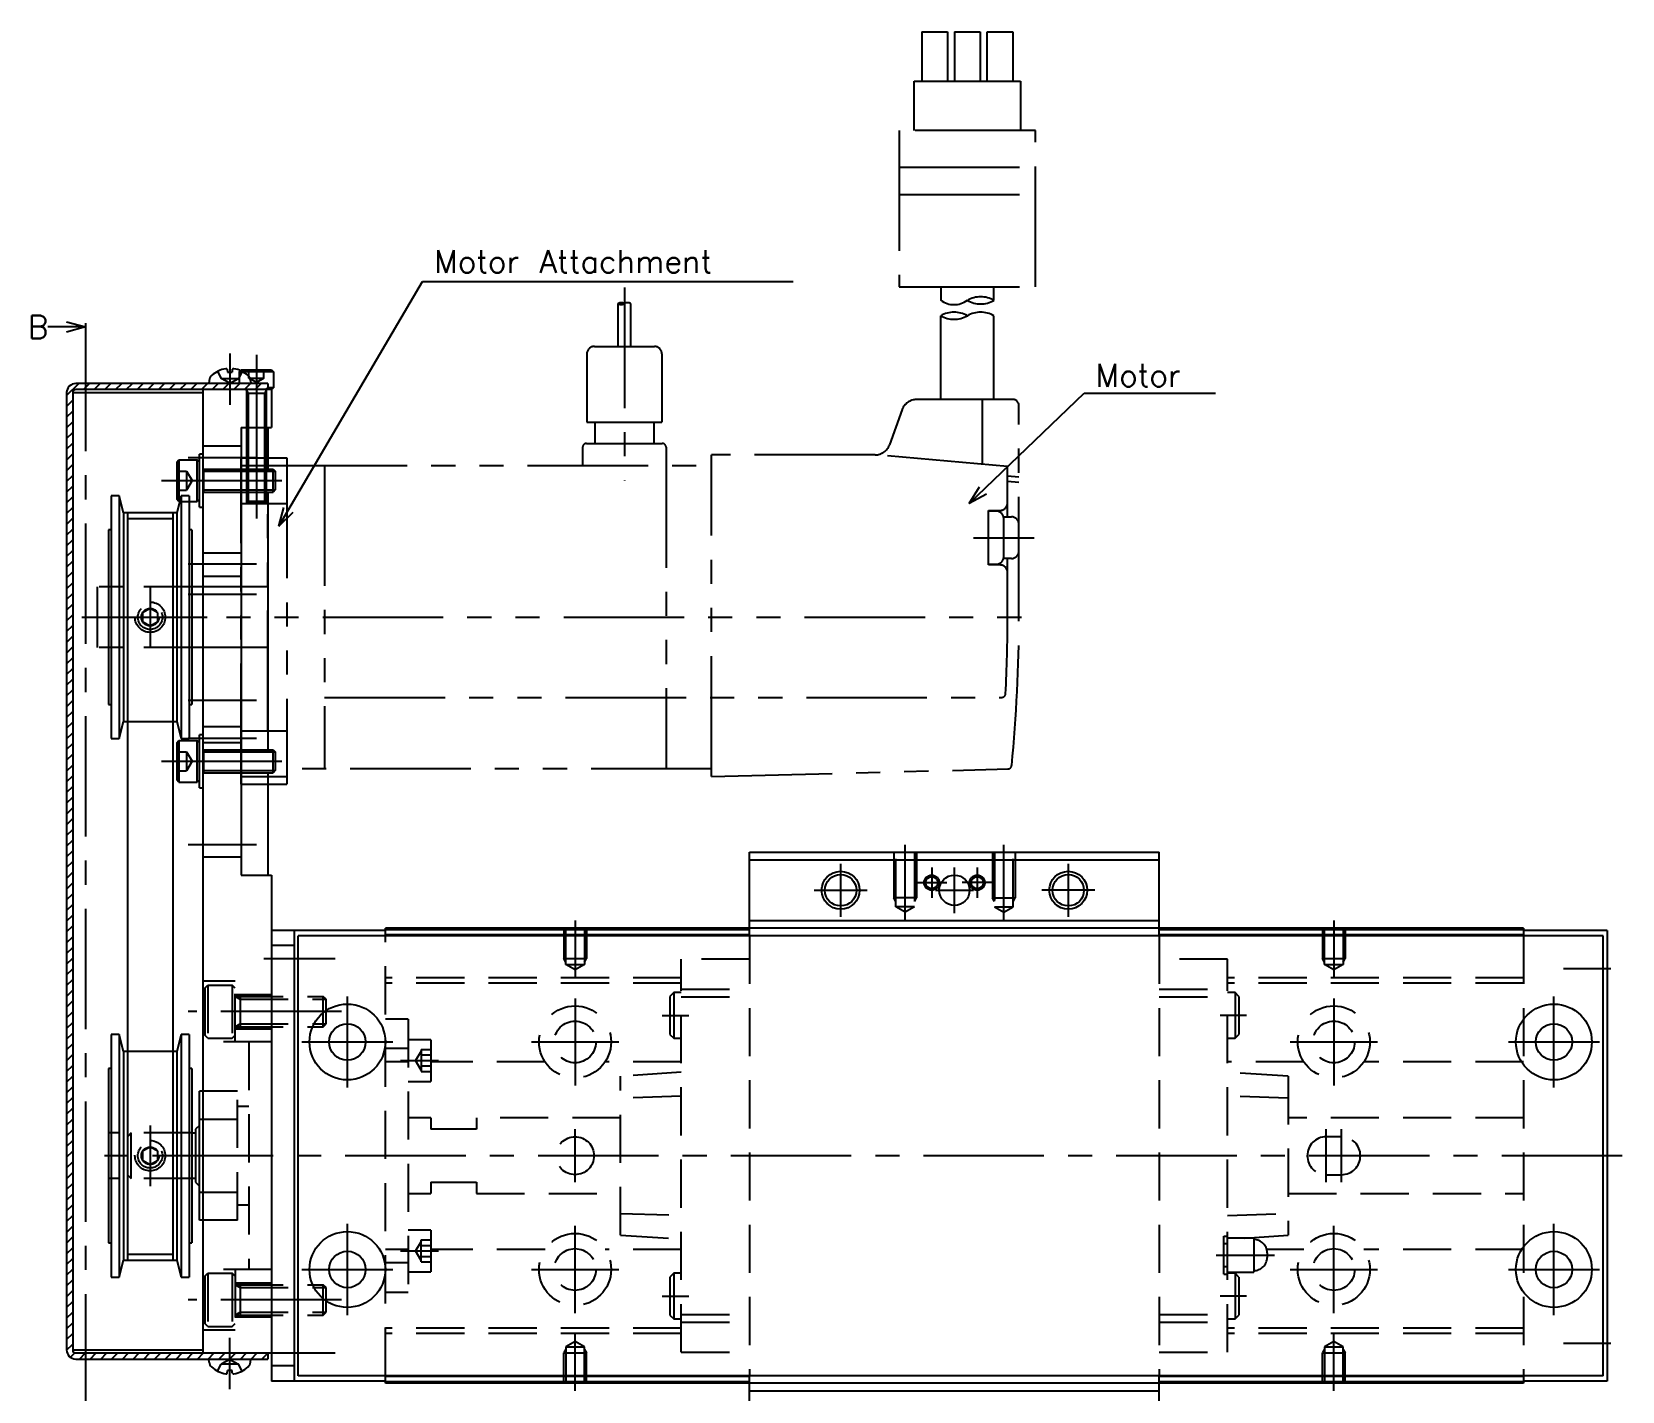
# Model space of a CAD drawing. Extents: x -2 to 470, y -8 to 279.
# Drawn here: x 248.2 to 457.8, y 100.3 to 279.5 of the extents above; entities that cross this region are included whole.
import ezdxf

# ---------------------------------------------------------------- set-up
doc = ezdxf.new("R2010")
doc.units = 0
doc.header["$LTSCALE"] = 0.5
for name, pattern in [('CENTER', [50.8, 31.75, -6.35, 6.35, -6.35]), ('DASHED', [19.05, 12.7, -6.35]), ('PHANTOM', [63.5, 31.75, -6.35, 6.35, -6.35, 6.35, -6.35])]:
    doc.linetypes.add(name, pattern=pattern)
for name, color, linetype in [('MSM_CENTER', 1, 'CENTER'), ('MSM_CONTINUOUS', 7, 'CONTINUOUS'), ('MSM_DASHED', 4, 'DASHED'), ('MSM_IMAGINARY', 6, 'PHANTOM'), ('MSM_NARROW', 5, 'CONTINUOUS'), ('MSM_PART_NUMBER', 7, 'CONTINUOUS')]:
    doc.layers.add(name, color=color, linetype=linetype)
doc.styles.get("Standard").update_dxf_attribs({"font": 'txt.shx', "height": 3, "bigfont": 'bigfont.shx'})

msp = doc.modelspace()

# ---------------------------------------------------------------- linework, layer by layer
at = {"layer": 'MSM_CENTER'}
for p, q in [((255.26, 240.06), (255.26, 96.3)), ((274.26, 237.06), (274.26, 230.3)), ((277.76, 236.9), (277.76, 215.3)), ((277.76, 223.3), (268.76, 223.3)), ((265.26, 220.3), (282.26, 220.3)), ((277.76, 209.3), (268.76, 209.3)), ((263.76, 206.3), (263.76, 198.3)), ((277.76, 205.3), (268.76, 205.3)), ((256.26, 202.3), (271.26, 202.3)), ((277.76, 191.3), (268.76, 191.3)), ((277.76, 186.3), (268.76, 186.3)), ((265.26, 183.3), (282.26, 183.3)), ((277.76, 172.3), (268.76, 172.3)), ((363.26, 162.39), (363.26, 172.3)), ((376.26, 162.39), (376.26, 172.3)), ((354.76, 169.8), (354.76, 162.8)), ((384.76, 169.8), (384.76, 162.8)), ((366.76, 169.3), (366.76, 165.3)), ((369.76, 163.3), (369.76, 169.3)), ((372.76, 169.3), (372.76, 165.3)), ((351.26, 166.3), (358.26, 166.3)), ((364.76, 167.3), (368.76, 167.3)), ((367.26, 166.3), (372.26, 166.3)), ((374.76, 167.3), (370.76, 167.3)), ((388.26, 166.3), (381.26, 166.3)), ((319.76, 162.3), (319.76, 154.79)), ((419.76, 162.3), (419.76, 154.79)), ((278.76, 157.3), (288.16, 157.3)), ((450.01, 156), (456.26, 156)), ((289.76, 140.3), (289.76, 152.3)), ((319.76, 152.05), (319.76, 140.55)), ((419.76, 152.05), (419.76, 140.55)), ((448.76, 140.3), (448.76, 152.3)), ((288.96, 150.3), (268.76, 150.3)), ((331.26, 149.8), (334.76, 149.8)), ((408.26, 149.8), (404.76, 149.8)), ((283.76, 146.3), (295.76, 146.3)), ((314.01, 146.3), (325.51, 146.3)), ((414.01, 146.3), (425.51, 146.3)), ((442.76, 146.3), (454.76, 146.3)), ((296.76, 143.85), (301.76, 143.85)), ((263.76, 135.3), (263.76, 127.3)), ((319.76, 127.8), (319.76, 134.8)), ((418.76, 127.8), (418.76, 134.8)), ((420.76, 127.8), (420.76, 134.8)), ((457.76, 131.3), (256.26, 131.3)), ((289.76, 110.3), (289.76, 122.3)), ((319.76, 110.55), (319.76, 122.05)), ((419.76, 110.55), (419.76, 122.05)), ((448.76, 110.3), (448.76, 122.3)), ((296.76, 118.74), (301.76, 118.74)), ((404.26, 118.2), (411.96, 118.2)), ((283.76, 116.3), (295.76, 116.3)), ((314.01, 116.3), (325.51, 116.3)), ((414.01, 116.3), (425.51, 116.3)), ((442.76, 116.3), (454.76, 116.3)), ((288.96, 112.3), (268.76, 112.3)), ((331.26, 112.8), (334.76, 112.8)), ((408.26, 112.8), (404.76, 112.8)), ((274.26, 100.54), (274.26, 107.3)), ((319.76, 100.3), (319.76, 107.81)), ((419.76, 100.3), (419.76, 107.81)), ((278.76, 105.3), (288.16, 105.3)), ((450.01, 106.6), (456.26, 106.6))]:
    msp.add_line(p, q, dxfattribs=at)
at = {"layer": 'MSM_CONTINUOUS'}
for p, q in [((252.76, 241.23), (255.26, 240.56)), ((255.26, 241.06), (255.26, 240.06)), ((255.26, 240.56), (250.26, 240.56)), ((255.26, 240.56), (252.76, 239.89)), ((273.93, 234.98), (273.95, 234.6)), ((274.59, 234.98), (274.58, 234.6)), ((275.67, 234.81), (275.76, 234.9)), ((275.76, 234.9), (279.76, 234.9)), ((279.76, 234.9), (280.01, 234.65)), ((279.26, 233.1), (253.96, 233.1)), ((271.55, 233.5), (271.51, 233.1)), ((273.95, 234.6), (274.58, 234.6)), ((280.01, 234.65), (275.98, 234.65)), ((276.98, 233.5), (277.01, 233.1)), ((279.26, 233.1), (279.26, 232.3)), ((280.01, 234.65), (280.01, 232.55)), ((252.76, 231.9), (252.76, 105.7)), ((253.56, 231.9), (253.56, 105.7)), ((253.56, 231.9), (270.76, 231.9)), ((279.76, 232.3), (253.96, 232.3)), ((270.76, 105.3), (270.76, 232.3)), ((280.01, 232.55), (279.26, 232.55)), ((279.76, 232.3), (280.01, 232.55)), ((279.76, 232.3), (279.76, 227.3)), ((275.76, 227.3), (279.76, 227.3)), ((275.76, 227.3), (275.76, 168.3)), ((276.46, 227.3), (276.46, 221.8)), ((279.06, 227.3), (279.06, 221.8)), ((279.26, 227.3), (279.26, 221.8)), ((267.26, 222.75), (267.56, 223.05)), ((267.26, 222.75), (267.26, 217.85)), ((267.56, 223.05), (269.96, 223.05)), ((267.56, 223.05), (267.56, 217.55)), ((269.96, 217.55), (269.96, 223.05)), ((270.26, 222.75), (269.96, 223.05)), ((270.76, 223.8), (270.26, 223.8)), ((270.26, 216.8), (270.26, 223.8)), ((275.76, 221.8), (279.99, 221.8)), ((279.99, 218.8), (279.99, 221.8)), ((279.99, 221.8), (280.26, 221.53)), ((280.26, 221.53), (280.26, 219.07)), ((258.62, 218.3), (258.62, 186.3)), ((259.66, 218.3), (258.62, 218.3)), ((259.66, 218.3), (259.66, 186.3)), ((260.26, 216.05), (259.66, 218.3)), ((267.86, 218.3), (267.26, 216.05)), ((267.86, 218.3), (267.86, 186.3)), ((268.9, 218.3), (267.86, 218.3)), ((268.9, 218.3), (268.9, 186.3)), ((275.76, 218.8), (279.99, 218.8)), ((276.46, 218.8), (276.46, 217.54)), ((279.06, 218.8), (279.06, 217.54)), ((279.26, 218.8), (279.26, 184.8)), ((280.26, 219.07), (279.99, 218.8)), ((267.26, 216.05), (260.26, 216.05)), ((260.26, 216.05), (260.26, 188.55)), ((260.76, 216.05), (260.76, 117.55)), ((266.76, 216.05), (266.76, 117.55)), ((267.56, 217.55), (267.26, 217.85)), ((267.26, 216.05), (267.26, 188.55)), ((267.56, 217.55), (267.66, 217.55)), ((268.9, 217.55), (269.96, 217.55)), ((270.26, 217.85), (269.96, 217.55)), ((270.26, 216.8), (270.76, 216.8)), ((279.06, 217.54), (276.46, 217.54)), ((276.7, 217.3), (276.46, 217.54)), ((278.82, 217.3), (276.7, 217.3)), ((278.82, 217.3), (279.06, 217.54)), ((258.26, 213.8), (258.26, 190.8)), ((258.62, 213.8), (258.26, 213.8)), ((269.26, 213.8), (268.9, 213.8)), ((269.26, 213.8), (269.26, 190.8)), ((258.26, 190.8), (258.62, 190.8)), ((268.9, 190.8), (269.26, 190.8)), ((259.66, 186.3), (260.26, 188.55)), ((260.26, 188.55), (260.76, 188.55)), ((266.76, 188.55), (267.26, 188.55)), ((267.26, 188.55), (267.86, 186.3)), ((270.76, 186.8), (270.26, 186.8)), ((270.26, 179.8), (270.26, 186.8)), ((258.62, 186.3), (259.66, 186.3)), ((267.26, 185.75), (267.56, 186.05)), ((267.26, 185.75), (267.26, 180.85)), ((267.56, 186.05), (269.96, 186.05)), ((267.56, 186.05), (267.56, 180.55)), ((267.86, 186.3), (268.9, 186.3)), ((269.96, 180.55), (269.96, 186.05)), ((270.26, 185.75), (269.96, 186.05)), ((275.76, 184.8), (279.99, 184.8)), ((279.99, 181.8), (279.99, 184.8)), ((279.99, 184.8), (280.26, 184.53)), ((280.26, 184.53), (280.26, 182.07)), ((267.56, 180.55), (267.26, 180.85)), ((267.56, 180.55), (269.96, 180.55)), ((270.26, 180.85), (269.96, 180.55)), ((275.76, 181.8), (279.99, 181.8)), ((279.26, 181.8), (279.26, 168.3)), ((280.26, 182.07), (279.99, 181.8)), ((270.26, 179.8), (270.76, 179.8)), ((342.76, 171.3), (396.76, 171.3)), ((342.76, 160.3), (342.76, 171.3)), ((342.76, 170.3), (396.76, 170.3)), ((396.76, 160.3), (396.76, 171.3)), ((275.76, 168.3), (279.76, 168.3)), ((279.76, 168.3), (279.76, 101.6)), ((342.76, 162.3), (396.76, 162.3)), ((294.76, 161), (279.76, 161)), ((282.76, 161), (282.76, 101.6)), ((283.26, 102.3), (283.26, 160.3)), ((455.26, 160.3), (283.26, 160.3)), ((444.76, 161.3), (294.76, 161.3)), ((294.76, 160.3), (294.76, 161.3)), ((342.76, 161.1), (294.76, 161.1)), ((342.76, 160.4), (294.76, 160.4)), ((444.76, 161.1), (396.76, 161.1)), ((444.76, 160.4), (396.76, 160.4)), ((444.76, 161.3), (444.76, 160.3)), ((455.76, 161), (444.76, 161)), ((455.26, 102.3), (455.26, 160.3)), ((455.76, 161), (455.76, 101.6)), ((282.76, 159), (279.76, 159)), ((258.62, 147.3), (258.62, 115.3)), ((259.66, 147.3), (258.62, 147.3)), ((259.66, 147.3), (259.66, 115.3)), ((260.26, 145.05), (259.66, 147.3)), ((267.86, 147.3), (267.26, 145.05)), ((267.86, 147.3), (267.86, 115.3)), ((268.9, 147.3), (267.86, 147.3)), ((268.9, 147.3), (268.9, 115.3)), ((260.26, 145.05), (260.26, 117.55)), ((260.76, 145.05), (260.26, 145.05)), ((267.26, 145.05), (266.76, 145.05)), ((267.26, 145.05), (267.26, 117.55)), ((258.26, 142.8), (258.26, 119.8)), ((258.62, 142.8), (258.26, 142.8)), ((269.26, 142.8), (268.9, 142.8)), ((269.26, 142.8), (269.26, 119.8)), ((270.76, 139.8), (270.26, 139.8)), ((270.26, 122.8), (270.26, 139.8)), ((269.26, 134.3), (269.76, 134.3)), ((270.26, 135.3), (269.76, 134.8)), ((269.76, 134.8), (269.76, 127.8)), ((270.26, 136.12), (270.76, 136.12)), ((269.76, 128.3), (269.26, 128.3)), ((269.76, 127.8), (270.26, 127.3)), ((270.26, 126.48), (270.76, 126.48)), ((270.76, 122.8), (270.26, 122.8)), ((258.26, 119.8), (258.62, 119.8)), ((268.9, 119.8), (269.26, 119.8)), ((259.66, 115.3), (260.26, 117.55)), ((260.26, 117.55), (267.26, 117.55)), ((267.26, 117.55), (267.86, 115.3)), ((258.62, 115.3), (259.66, 115.3)), ((267.86, 115.3), (268.9, 115.3)), ((253.56, 105.7), (270.76, 105.7)), ((253.96, 105.3), (279.76, 105.3)), ((279.26, 105.3), (279.26, 104.5)), ((253.96, 104.5), (279.26, 104.5)), ((271.55, 104.1), (271.51, 104.5)), ((273.93, 102.62), (273.95, 103)), ((274.58, 103), (273.95, 103)), ((274.59, 102.62), (274.58, 103)), ((276.98, 104.1), (277.01, 104.5)), ((282.76, 103.6), (279.76, 103.6)), ((294.76, 101.6), (279.76, 101.6)), ((455.26, 102.3), (283.26, 102.3)), ((294.76, 101.3), (294.76, 102.3)), ((342.76, 102.2), (294.76, 102.2)), ((342.76, 101.5), (294.76, 101.5)), ((444.76, 101.3), (294.76, 101.3)), ((342.76, 91.3), (342.76, 102.3)), ((396.76, 91.3), (396.76, 102.3)), ((444.76, 102.2), (396.76, 102.2)), ((444.76, 101.5), (396.76, 101.5)), ((444.76, 102.3), (444.76, 101.3)), ((455.76, 101.6), (444.76, 101.6)), ((342.76, 100.3), (396.76, 100.3))]:
    msp.add_line(p, q, dxfattribs=at)
for centre, radius in [((354.76, 166.3), 2.07), ((369.76, 166.3), 2), ((384.76, 166.3), 2.07), ((289.76, 146.3), 5), ((448.76, 146.3), 5), ((289.76, 146.3), 2.4), ((448.76, 146.3), 2.4), ((289.76, 116.3), 5), ((448.76, 116.3), 5), ((289.76, 116.3), 2.4), ((448.76, 116.3), 2.4)]:
    msp.add_circle(centre, radius, dxfattribs=at)
for centre, radius, start, end in [((274.26, 231.6), 3.5, 98.5396, 133.4267), ((273.73, 234.78), 0.284, 44.1872, 87.0617), ((274.8, 234.78), 0.284, 92.9383, 135.8128), ((274.26, 231.6), 3.5, 46.5733, 81.4604), ((253.96, 231.9), 1.2, 90, 180), ((272.54, 233.42), 1, 133.4267, 175), ((275.98, 233.42), 1, 5, 46.5733), ((253.96, 231.9), 0.4, 90, 180), ((253.96, 105.7), 1.2, 180, 270), ((253.96, 105.7), 0.4, 180, 270), ((272.54, 104.18), 1, 185, 226.5733), ((274.26, 106), 3.5, 226.5733, 261.4604), ((274.26, 106), 3.5, 278.5396, 313.4267), ((275.98, 104.18), 1, 313.4267, 355), ((273.73, 102.82), 0.284, 272.9383, 315.8128), ((274.8, 102.82), 0.284, 224.1872, 267.0617)]:
    msp.add_arc(centre, radius, start, end, dxfattribs=at)
at = {"layer": 'MSM_DASHED'}
for p, q in [((275.51, 234.65), (275.67, 234.81)), ((276.76, 233.8), (276.76, 234.9)), ((277.76, 234.9), (277.76, 233.8)), ((278.76, 233.8), (278.76, 234.9)), ((272.65, 234.71), (273.12, 233.77)), ((274.26, 233.17), (273.12, 233.77)), ((273.12, 233.77), (275.41, 233.77)), ((274.26, 233.17), (275.41, 233.77)), ((275.87, 234.71), (275.41, 233.77)), ((275.51, 234.65), (275.51, 233.1)), ((275.98, 234.65), (275.51, 234.65)), ((276.76, 233.8), (278.76, 233.8)), ((277.76, 233.22), (276.76, 233.8)), ((278.76, 233.8), (277.76, 233.22)), ((276.46, 232.2), (276.46, 227.3)), ((279.06, 231.81), (276.46, 231.81)), ((276.7, 231.81), (276.7, 227.3)), ((278.82, 231.81), (278.82, 227.3)), ((279.06, 232.2), (279.06, 227.3)), ((270.76, 224.9), (275.76, 224.9)), ((267.26, 221.55), (268.56, 221.55)), ((267.26, 220.3), (268.56, 220.3)), ((268.56, 221.55), (268.56, 219.05)), ((268.56, 221.55), (269.28, 220.3)), ((269.28, 220.3), (268.56, 219.05)), ((270.76, 221.8), (275.76, 221.8)), ((270.76, 221.55), (270.8, 221.53)), ((270.8, 221.8), (270.8, 218.8)), ((270.8, 221.53), (275.76, 221.53)), ((267.26, 219.05), (268.56, 219.05)), ((270.76, 219.05), (270.8, 219.07)), ((270.76, 218.8), (275.76, 218.8)), ((270.8, 219.07), (275.76, 219.07)), ((267.66, 217.55), (268.9, 217.55)), ((260.76, 215.29), (266.76, 215.29)), ((270.76, 210.8), (275.76, 210.8)), ((270.76, 207.7), (275.76, 207.7)), ((269.26, 206.3), (258.26, 206.3)), ((263.76, 203.45), (262.76, 202.88)), ((264.76, 202.88), (263.76, 203.45)), ((262.76, 202.88), (262.76, 201.72)), ((262.76, 201.72), (263.76, 201.15)), ((263.76, 201.15), (264.76, 201.72)), ((264.76, 201.72), (264.76, 202.88)), ((269.26, 198.3), (258.26, 198.3)), ((260.76, 188.55), (266.76, 188.55)), ((270.76, 187.9), (275.76, 187.9)), ((267.26, 184.55), (268.56, 184.55)), ((268.56, 184.55), (268.56, 182.05)), ((268.56, 184.55), (269.28, 183.3)), ((270.76, 185.8), (275.76, 185.8)), ((270.76, 184.8), (275.76, 184.8)), ((270.76, 184.55), (270.8, 184.53)), ((270.8, 184.8), (270.8, 181.8)), ((270.8, 184.53), (275.76, 184.53)), ((267.26, 183.3), (268.56, 183.3)), ((269.28, 183.3), (268.56, 182.05)), ((267.26, 182.05), (268.56, 182.05)), ((270.76, 182.05), (270.8, 182.07)), ((270.76, 181.8), (275.76, 181.8)), ((270.8, 182.07), (275.76, 182.07)), ((270.76, 170.7), (275.76, 170.7)), ((361.76, 171.3), (361.76, 165.3)), ((362.03, 164.1), (362.03, 171.3)), ((364.49, 171.3), (364.49, 164.1)), ((364.76, 171.3), (364.76, 165.3)), ((374.76, 171.3), (374.76, 165.3)), ((375.03, 171.3), (375.03, 164.1)), ((377.49, 164.1), (377.49, 171.3)), ((377.76, 171.3), (377.76, 165.3)), ((364.76, 165.3), (361.76, 165.3)), ((362.03, 164.83), (361.76, 165.3)), ((364.49, 164.1), (362.03, 164.1)), ((363.26, 163.39), (362.03, 164.1)), ((364.49, 164.1), (363.26, 163.39)), ((364.49, 164.83), (364.76, 165.3)), ((374.76, 165.3), (377.76, 165.3)), ((375.03, 164.83), (374.76, 165.3)), ((375.03, 164.1), (377.49, 164.1)), ((375.03, 164.1), (376.26, 163.39)), ((376.26, 163.39), (377.49, 164.1)), ((377.49, 164.83), (377.76, 165.3)), ((294.76, 102.3), (294.76, 160.3)), ((318.26, 161.3), (318.26, 157.3)), ((318.53, 156.5), (318.53, 161.3)), ((320.99, 161.3), (320.99, 156.5)), ((321.26, 161.3), (321.26, 157.3)), ((342.76, 160.3), (342.76, 102.3)), ((396.76, 160.3), (396.76, 102.3)), ((418.26, 161.3), (418.26, 157.3)), ((418.53, 156.5), (418.53, 161.3)), ((420.99, 161.3), (420.99, 156.5)), ((421.26, 161.3), (421.26, 157.3)), ((444.76, 160.3), (444.76, 102.3)), ((318.53, 156.83), (318.26, 157.3)), ((318.26, 157.3), (321.26, 157.3)), ((320.99, 156.83), (321.26, 157.3)), ((342.76, 157.2), (333.76, 157.2)), ((333.76, 105.4), (333.76, 157.2)), ((405.76, 157.2), (396.76, 157.2)), ((405.76, 105.4), (405.76, 157.2)), ((418.53, 156.83), (418.26, 157.3)), ((418.26, 157.3), (421.26, 157.3)), ((420.99, 156.83), (421.26, 157.3)), ((318.53, 156.5), (320.99, 156.5)), ((319.76, 155.79), (318.53, 156.5)), ((320.99, 156.5), (319.76, 155.79)), ((418.53, 156.5), (420.99, 156.5)), ((419.76, 155.79), (418.53, 156.5)), ((420.99, 156.5), (419.76, 155.79)), ((274.96, 154.3), (270.76, 154.3)), ((270.96, 153.4), (271.36, 153.8)), ((270.96, 153.4), (270.96, 147.2)), ((271.36, 153.8), (274.56, 153.8)), ((271.36, 153.8), (271.36, 146.8)), ((274.56, 153.8), (274.56, 146.8)), ((274.96, 153.4), (274.56, 153.8)), ((274.96, 146.3), (274.96, 154.3)), ((333.76, 154.75), (294.76, 154.75)), ((333.76, 154.05), (294.76, 154.05)), ((333.76, 153.25), (342.76, 153.25)), ((396.76, 153.25), (405.76, 153.25)), ((444.76, 154.75), (405.76, 154.75)), ((444.76, 154.05), (405.76, 154.05)), ((274.96, 152.55), (279.76, 152.55)), ((274.96, 152.3), (286.58, 152.3)), ((274.96, 152.3), (275.62, 151.92)), ((275.62, 152.3), (275.62, 148.3)), ((275.62, 151.92), (286.96, 151.92)), ((286.58, 148.3), (286.58, 152.3)), ((286.96, 151.92), (286.58, 152.3)), ((286.96, 148.68), (286.96, 151.92)), ((332.76, 152.8), (332.26, 152.3)), ((332.26, 152.3), (332.26, 147.3)), ((332.76, 152.8), (332.76, 146.8)), ((333.76, 152.8), (332.76, 152.8)), ((333.76, 152.25), (342.76, 152.25)), ((396.76, 152.25), (405.76, 152.25)), ((406.76, 152.8), (405.76, 152.8)), ((406.76, 152.8), (406.76, 146.8)), ((407.26, 152.3), (406.76, 152.8)), ((407.26, 152.3), (407.26, 147.3)), ((297.76, 149.3), (294.76, 149.3)), ((297.76, 149.3), (297.76, 113.3)), ((271.36, 146.8), (270.96, 147.2)), ((271.36, 146.8), (274.56, 146.8)), ((274.56, 146.8), (274.96, 147.2)), ((274.96, 148.3), (275.62, 148.68)), ((274.96, 148.3), (286.58, 148.3)), ((274.96, 148.05), (279.76, 148.05)), ((275.62, 148.68), (286.96, 148.68)), ((286.58, 148.3), (286.96, 148.68)), ((332.26, 147.3), (332.76, 146.8)), ((332.76, 146.8), (333.76, 146.8)), ((405.76, 146.8), (406.76, 146.8)), ((406.76, 146.8), (407.26, 147.3)), ((266.76, 145.05), (260.76, 145.05)), ((279.76, 146.3), (270.76, 146.3)), ((276.76, 146.3), (276.76, 116.3)), ((297.76, 145.43), (294.76, 145.43)), ((300.76, 146.6), (297.76, 146.6)), ((299.46, 145.1), (298.74, 143.85)), ((299.46, 145.3), (300.76, 145.3)), ((299.46, 145.3), (299.46, 142.41)), ((300.76, 146.6), (300.76, 141.1)), ((297.76, 143.68), (294.76, 143.68)), ((299.46, 142.6), (298.74, 143.85)), ((299.46, 144.58), (300.76, 144.58)), ((299.46, 143.13), (300.76, 143.13)), ((315.81, 143.66), (300.76, 143.66)), ((333.76, 143.66), (323.71, 143.66)), ((415.81, 143.66), (405.76, 143.66)), ((444.76, 143.66), (423.71, 143.66)), ((297.76, 141.1), (300.76, 141.1)), ((299.46, 142.41), (300.76, 142.41)), ((333.76, 142.3), (325.76, 141.77)), ((325.76, 120.83), (325.76, 141.77)), ((413.76, 141.77), (405.76, 142.3)), ((413.76, 141.77), (413.76, 120.83)), ((275.26, 139.8), (270.76, 139.8)), ((275.26, 122.8), (275.26, 139.8)), ((333.76, 139.16), (325.76, 138.9)), ((413.76, 138.9), (405.76, 139.16)), ((276.76, 137.8), (275.26, 137.8)), ((300.76, 136.3), (297.76, 136.3)), ((300.76, 136.3), (300.76, 134.8)), ((306.76, 136.3), (306.76, 134.8)), ((325.76, 136.3), (306.76, 136.3)), ((444.76, 136.3), (413.76, 136.3)), ((269.26, 134.3), (258.26, 134.3)), ((261.26, 134.3), (260.76, 133.8)), ((261.26, 128.3), (261.26, 134.3)), ((270.76, 136.12), (275.26, 136.12)), ((306.76, 134.8), (300.76, 134.8)), ((263.76, 132.45), (262.76, 131.88)), ((264.76, 131.88), (263.76, 132.45)), ((420.76, 133.8), (418.76, 133.8)), ((262.76, 131.88), (262.76, 130.72)), ((262.76, 130.72), (263.76, 130.15)), ((263.76, 130.15), (264.76, 130.72)), ((264.76, 130.72), (264.76, 131.88)), ((269.26, 128.3), (258.26, 128.3)), ((260.76, 128.8), (261.26, 128.3)), ((418.76, 128.8), (420.76, 128.8)), ((270.76, 126.48), (275.26, 126.48)), ((297.76, 126.3), (300.76, 126.3)), ((300.76, 127.8), (306.76, 127.8)), ((300.76, 127.8), (300.76, 126.3)), ((306.76, 127.8), (306.76, 126.3)), ((306.76, 126.3), (325.76, 126.3)), ((413.76, 126.3), (444.76, 126.3)), ((276.76, 124.8), (275.26, 124.8)), ((325.76, 123.7), (333.76, 123.44)), ((405.76, 123.44), (413.76, 123.7)), ((275.26, 122.8), (270.76, 122.8)), ((300.76, 121.49), (297.76, 121.49)), ((299.46, 119.99), (298.74, 118.74)), ((299.46, 120.19), (300.76, 120.19)), ((299.46, 117.3), (299.46, 120.19)), ((300.76, 121.49), (300.76, 115.99)), ((325.76, 120.83), (333.76, 120.3)), ((405.26, 120.7), (405.76, 120.7)), ((405.26, 115.7), (405.26, 120.7)), ((405.76, 119.7), (405.26, 119.7)), ((409.21, 120.45), (405.76, 120.45)), ((408.02, 120.45), (413.76, 120.83)), ((409.21, 120.45), (409.21, 115.95)), ((260.76, 118.31), (266.76, 118.31)), ((297.76, 118.92), (294.76, 118.92)), ((299.46, 117.49), (298.74, 118.74)), ((299.46, 119.47), (300.76, 119.47)), ((299.46, 118.02), (300.76, 118.02)), ((315.81, 118.94), (300.76, 118.94)), ((333.76, 118.94), (323.71, 118.94)), ((415.81, 118.94), (410.9, 118.94)), ((410.96, 118.5), (410.96, 117.9)), ((444.76, 118.94), (423.71, 118.94)), ((279.76, 116.3), (270.76, 116.3)), ((270.96, 115.4), (271.36, 115.8)), ((270.96, 115.4), (270.96, 109.2)), ((271.36, 115.8), (274.56, 115.8)), ((271.36, 115.8), (271.36, 108.8)), ((274.56, 115.8), (274.56, 108.8)), ((274.96, 115.4), (274.56, 115.8)), ((274.96, 116.3), (274.96, 108.3)), ((297.76, 117.17), (294.76, 117.17)), ((297.76, 115.99), (300.76, 115.99)), ((299.46, 117.3), (300.76, 117.3)), ((332.76, 115.8), (332.26, 115.3)), ((332.26, 115.3), (332.26, 110.3)), ((333.76, 115.8), (332.76, 115.8)), ((332.76, 115.8), (332.76, 109.8)), ((405.26, 116.7), (405.76, 116.7)), ((405.26, 115.7), (405.76, 115.7)), ((405.76, 115.95), (409.21, 115.95)), ((406.76, 115.8), (405.76, 115.8)), ((407.26, 115.3), (406.76, 115.8)), ((406.76, 115.8), (406.76, 109.8)), ((407.26, 115.3), (407.26, 110.3)), ((274.96, 114.55), (279.76, 114.55)), ((274.96, 114.3), (286.58, 114.3)), ((274.96, 114.3), (275.62, 113.92)), ((275.62, 114.3), (275.62, 110.3)), ((275.62, 113.92), (286.96, 113.92)), ((286.58, 110.3), (286.58, 114.3)), ((286.96, 113.92), (286.58, 114.3)), ((286.96, 110.68), (286.96, 113.92)), ((294.76, 113.3), (297.76, 113.3)), ((271.36, 108.8), (270.96, 109.2)), ((274.56, 108.8), (274.96, 109.2)), ((274.96, 110.3), (275.62, 110.68)), ((274.96, 110.3), (286.58, 110.3)), ((274.96, 110.05), (279.76, 110.05)), ((275.62, 110.68), (286.96, 110.68)), ((286.58, 110.3), (286.96, 110.68)), ((332.26, 110.3), (332.76, 109.8)), ((332.76, 109.8), (333.76, 109.8)), ((333.76, 110.35), (342.76, 110.35)), ((333.76, 109.35), (342.76, 109.35)), ((396.76, 110.35), (405.76, 110.35)), ((396.76, 109.35), (405.76, 109.35)), ((405.76, 109.8), (406.76, 109.8)), ((406.76, 109.8), (407.26, 110.3)), ((274.96, 108.3), (270.76, 108.3)), ((271.36, 108.8), (274.56, 108.8)), ((333.76, 108.55), (294.76, 108.55)), ((333.76, 107.85), (294.76, 107.85)), ((444.76, 108.55), (405.76, 108.55)), ((444.76, 107.85), (405.76, 107.85)), ((318.53, 105.77), (318.26, 105.3)), ((318.26, 101.3), (318.26, 105.3)), ((318.26, 105.3), (321.26, 105.3)), ((319.76, 106.81), (318.53, 106.1)), ((318.53, 106.1), (318.53, 101.3)), ((318.53, 106.1), (320.99, 106.1)), ((320.99, 106.1), (319.76, 106.81)), ((320.99, 101.3), (320.99, 106.1)), ((320.99, 105.77), (321.26, 105.3)), ((321.26, 101.3), (321.26, 105.3)), ((333.76, 105.4), (342.76, 105.4)), ((396.76, 105.4), (405.76, 105.4)), ((418.53, 105.77), (418.26, 105.3)), ((418.26, 101.3), (418.26, 105.3)), ((418.26, 105.3), (421.26, 105.3)), ((419.76, 106.81), (418.53, 106.1)), ((418.53, 106.1), (418.53, 101.3)), ((418.53, 106.1), (420.99, 106.1)), ((420.99, 106.1), (419.76, 106.81)), ((420.99, 101.3), (420.99, 106.1)), ((420.99, 105.77), (421.26, 105.3)), ((421.26, 101.3), (421.26, 105.3)), ((272.65, 102.89), (273.12, 103.83)), ((274.26, 104.43), (273.12, 103.83)), ((275.41, 103.83), (273.12, 103.83)), ((274.26, 104.43), (275.41, 103.83)), ((275.87, 102.89), (275.41, 103.83))]:
    msp.add_line(p, q, dxfattribs=at)
for centre, radius in [((263.76, 202.3), 2), ((263.76, 202.3), 1.62), ((263.76, 202.3), 1.15), ((366.76, 167.3), 1), ((366.76, 167.3), 0.784), ((372.76, 167.3), 1), ((372.76, 167.3), 0.784), ((319.76, 146.3), 4.75), ((419.76, 146.3), 4.75), ((319.76, 146.3), 2.75), ((419.76, 146.3), 2.75), ((263.76, 131.3), 2), ((263.76, 131.3), 1.62), ((263.76, 131.3), 1.15), ((319.76, 131.3), 2.5), ((319.76, 116.3), 4.75), ((419.76, 116.3), 4.75), ((319.76, 116.3), 2.75), ((419.76, 116.3), 2.75)]:
    msp.add_circle(centre, radius, dxfattribs=at)
for centre, radius, start, end in [((276.36, 232.2), 0.1, 0, 90), ((279.16, 232.2), 0.1, 90, 180), ((418.76, 131.3), 2.5, 90, 270), ((420.76, 131.3), 2.5, 270, 90), ((409.21, 118.5), 1.75, 0, 90), ((409.21, 117.9), 1.75, 270, 0)]:
    msp.add_arc(centre, radius, start, end, dxfattribs=at)
at = {"layer": 'MSM_IMAGINARY'}
for p, q in [((365.46, 279.48), (368.86, 279.48)), ((365.46, 279.48), (365.46, 272.98)), ((368.86, 279.48), (368.86, 272.98)), ((369.76, 279.48), (373.16, 279.48)), ((369.76, 279.48), (369.76, 272.98)), ((373.16, 279.48), (373.16, 272.98)), ((374.06, 279.48), (377.46, 279.48)), ((374.06, 272.98), (374.06, 279.48)), ((377.46, 279.48), (377.46, 272.98)), ((364.46, 272.98), (378.46, 272.98)), ((364.46, 266.48), (364.46, 272.98)), ((378.46, 272.98), (378.46, 266.48)), ((362.46, 266.48), (362.46, 245.86)), ((380.46, 266.48), (362.46, 266.48)), ((380.46, 245.86), (380.46, 266.48)), ((362.46, 261.63), (380.46, 261.63)), ((362.46, 258.03), (380.46, 258.03)), ((326.26, 245.75), (326.26, 220.3)), ((362.46, 245.86), (380.46, 245.86)), ((367.96, 245.86), (367.96, 244.07)), ((374.96, 244.07), (374.96, 245.86)), ((325.41, 243.64), (325.41, 238)), ((327.11, 238), (327.11, 243.64)), ((367.96, 231), (367.96, 242.04)), ((374.96, 231), (374.96, 242.04)), ((321.31, 237), (321.31, 228)), ((322.31, 238), (330.21, 238)), ((331.21, 237), (331.21, 228)), ((377.46, 231), (364.76, 231)), ((373.46, 222.46), (373.46, 231)), ((362.88, 229.68), (361.18, 225.02)), ((378.26, 202.3), (378.26, 230.2)), ((321.31, 228), (331.21, 228)), ((322.36, 228), (322.36, 225.2)), ((330.16, 228), (330.16, 225.2)), ((277.76, 225.3), (277.76, 215.3)), ((320.76, 224.7), (320.76, 222.3)), ((321.26, 225.2), (331.26, 225.2)), ((331.76, 224.7), (331.76, 182.3)), ((275.76, 180.3), (275.76, 223.3)), ((275.76, 223.3), (281.76, 223.3)), ((275.76, 222.3), (281.76, 222.3)), ((276.46, 223.3), (276.46, 217.3)), ((276.7, 223.3), (276.7, 217.3)), ((278.82, 223.3), (278.82, 217.3)), ((279.06, 223.3), (279.06, 217.3)), ((281.76, 223.3), (281.76, 180.3)), ((281.76, 222.3), (337.76, 222.3)), ((286.76, 222.3), (286.76, 182.3)), ((337.76, 181.3), (337.76, 223.7)), ((359.3, 223.7), (337.76, 223.7)), ((376.76, 222.17), (359.3, 223.7)), ((376.76, 215.53), (376.76, 222.17)), ((378.26, 220.76), (376.76, 220.89)), ((378.26, 220.06), (376.76, 220.19)), ((275.76, 217.3), (281.76, 217.3)), ((279.26, 187.3), (279.26, 217.3)), ((374.26, 216.38), (375.76, 216.38)), ((374.26, 209.18), (374.26, 216.38)), ((375.26, 216.28), (374.26, 216.28)), ((376.23, 215.53), (377.26, 215.53)), ((376.26, 210.28), (376.26, 215.28)), ((372.26, 212.78), (380.26, 212.78)), ((377.26, 210.03), (376.26, 210.03)), ((376.76, 202.3), (376.76, 210.03)), ((374.26, 209.28), (375.26, 209.28)), ((375.76, 209.18), (374.26, 209.18)), ((279.26, 206.3), (256.76, 206.3)), ((256.76, 206.3), (256.76, 198.3)), ((254.76, 202.3), (380.26, 202.3)), ((279.26, 198.3), (256.76, 198.3)), ((286.76, 191.73), (376, 191.73)), ((275.76, 187.3), (281.76, 187.3)), ((275.76, 181.3), (281.76, 181.3)), ((275.76, 180.3), (281.76, 180.3)), ((337.76, 182.3), (281.76, 182.3)), ((337.76, 181.3), (376.82, 182.29))]:
    msp.add_line(p, q, dxfattribs=at)
for centre, radius, start, end in [((325.84, 242.9), 0.85, 60.0009, 119.999), ((325.84, 244.37), 0.85, 240.001, 299.999), ((326.69, 242.9), 0.85, 59.9987, 119.999), ((369.71, 246.51), 3, 234.3132, 305.6839), ((373.21, 241.04), 3.5, 60.0014, 120.0014), ((373.21, 247.1), 3.5, 240.0015, 300.0015), ((369.71, 239.01), 3.5, 60.0014, 120.1319), ((369.71, 245.07), 3.5, 239.871, 300), ((373.21, 239.01), 3.5, 60.0637, 120), ((322.31, 237), 1, 90, 180), ((330.21, 237), 1, 360, 90), ((364.76, 229), 2, 90, 160), ((377.46, 230.2), 0.8, 360, 90), ((321.26, 224.7), 0.5, 90, 180), ((331.26, 224.7), 0.5, 360, 90), ((359.3, 225.7), 2, 270, 340), ((375.26, 215.28), 1, 360, 90), ((375.76, 217.38), 1, 270, 0), ((377.26, 214.53), 1, 360, 90), ((375.26, 210.28), 1, 270, 360), ((377.26, 211.03), 1, 270, 360), ((375.76, 208.18), 1, 1.7094, 90), ((178.26, 202.3), 198.5, 357.0836, 0), ((178.26, 202.3), 200, 354.3874, 0), ((376, 192.23), 0.5, 270, 357.0836), ((376.8, 182.79), 0.5, 271.4503, 354.3874)]:
    msp.add_arc(centre, radius, start, end, dxfattribs=at)
at = {"layer": 'MSM_NARROW'}
for p, q in [((252.76, 231.51), (254.35, 233.1)), ((254.97, 232.3), (255.77, 233.1)), ((256.38, 232.3), (257.18, 233.1)), ((257.79, 232.3), (258.59, 233.1)), ((259.21, 232.3), (260.01, 233.1)), ((260.62, 232.3), (261.42, 233.1)), ((262.04, 232.3), (262.84, 233.1)), ((263.45, 232.3), (264.25, 233.1)), ((264.87, 232.3), (265.67, 233.1)), ((266.28, 232.3), (267.08, 233.1)), ((267.69, 232.3), (268.49, 233.1)), ((269.11, 232.3), (269.91, 233.1)), ((270.52, 232.3), (271.32, 233.1)), ((271.94, 232.3), (272.74, 233.1)), ((273.35, 232.3), (274.15, 233.1)), ((274.77, 232.3), (275.57, 233.1)), ((276.18, 232.3), (276.98, 233.1)), ((277.59, 232.3), (278.39, 233.1)), ((252.76, 230.09), (253.56, 230.89)), ((276.45, 232.25), (276.7, 231.81)), ((279.07, 232.25), (278.82, 231.81)), ((279.01, 232.3), (279.26, 232.55)), ((252.76, 228.68), (253.56, 229.48)), ((252.76, 227.27), (253.56, 228.07)), ((252.76, 225.85), (253.56, 226.65)), ((276.7, 227.3), (276.7, 221.8)), ((278.82, 227.3), (278.82, 221.8)), ((252.76, 224.44), (253.56, 225.24)), ((252.76, 223.02), (253.56, 223.82)), ((252.76, 221.61), (253.56, 222.41)), ((252.76, 220.2), (253.56, 221)), ((275.76, 221.53), (280.26, 221.53)), ((252.76, 218.78), (253.56, 219.58)), ((252.76, 217.37), (253.56, 218.17)), ((275.76, 219.07), (280.26, 219.07)), ((276.7, 218.8), (276.7, 217.3)), ((278.82, 218.8), (278.82, 217.3)), ((252.76, 215.95), (253.56, 216.75)), ((252.76, 214.54), (253.56, 215.34)), ((252.76, 213.12), (253.56, 213.92)), ((252.76, 211.71), (253.56, 212.51)), ((252.76, 210.3), (253.56, 211.1)), ((252.76, 208.88), (253.56, 209.68)), ((252.76, 207.47), (253.56, 208.27)), ((252.76, 206.05), (253.56, 206.85)), ((252.76, 204.64), (253.56, 205.44)), ((252.76, 203.22), (253.56, 204.02)), ((252.76, 201.81), (253.56, 202.61)), ((252.76, 200.4), (253.56, 201.2)), ((252.76, 198.98), (253.56, 199.78)), ((252.76, 197.57), (253.56, 198.37)), ((252.76, 196.15), (253.56, 196.95)), ((252.76, 194.74), (253.56, 195.54)), ((252.76, 193.33), (253.56, 194.13)), ((252.76, 191.91), (253.56, 192.71)), ((252.76, 190.5), (253.56, 191.3)), ((252.76, 189.08), (253.56, 189.88)), ((252.76, 187.67), (253.56, 188.47)), ((252.76, 186.25), (253.56, 187.05)), ((252.76, 184.84), (253.56, 185.64)), ((275.76, 184.53), (280.26, 184.53)), ((252.76, 183.43), (253.56, 184.23)), ((252.76, 182.01), (253.56, 182.81)), ((252.76, 180.6), (253.56, 181.4)), ((275.76, 182.07), (280.26, 182.07)), ((252.76, 179.18), (253.56, 179.98)), ((252.76, 177.77), (253.56, 178.57)), ((252.76, 176.35), (253.56, 177.15)), ((252.76, 174.94), (253.56, 175.74)), ((252.76, 173.53), (253.56, 174.33)), ((252.76, 172.11), (253.56, 172.91)), ((252.76, 170.7), (253.56, 171.5)), ((252.76, 169.28), (253.56, 170.08)), ((252.76, 167.87), (253.56, 168.67)), ((252.76, 166.46), (253.56, 167.26)), ((252.76, 165.04), (253.56, 165.84)), ((252.76, 163.63), (253.56, 164.43)), ((252.76, 162.21), (253.56, 163.01)), ((252.76, 160.8), (253.56, 161.6)), ((252.76, 159.38), (253.56, 160.18)), ((252.76, 157.97), (253.56, 158.77)), ((252.76, 156.56), (253.56, 157.36)), ((252.76, 155.14), (253.56, 155.94)), ((252.76, 153.73), (253.56, 154.53)), ((252.76, 152.31), (253.56, 153.11)), ((252.76, 150.9), (253.56, 151.7)), ((252.76, 149.48), (253.56, 150.28)), ((252.76, 148.07), (253.56, 148.87)), ((252.76, 146.66), (253.56, 147.46)), ((252.76, 145.24), (253.56, 146.04)), ((252.76, 143.83), (253.56, 144.63)), ((252.76, 142.41), (253.56, 143.21)), ((252.76, 141), (253.56, 141.8)), ((252.76, 139.59), (253.56, 140.39)), ((252.76, 138.17), (253.56, 138.97)), ((252.76, 136.76), (253.56, 137.56)), ((252.76, 135.34), (253.56, 136.14)), ((252.76, 133.93), (253.56, 134.73)), ((252.76, 132.51), (253.56, 133.31)), ((252.76, 131.1), (253.56, 131.9)), ((252.76, 129.69), (253.56, 130.49)), ((252.76, 128.27), (253.56, 129.07)), ((252.76, 126.86), (253.56, 127.66)), ((252.76, 125.44), (253.56, 126.24)), ((252.76, 124.03), (253.56, 124.83)), ((252.76, 122.61), (253.56, 123.41)), ((252.76, 121.2), (253.56, 122)), ((252.76, 119.79), (253.56, 120.59)), ((252.76, 118.37), (253.56, 119.17)), ((252.76, 116.96), (253.56, 117.76)), ((252.76, 115.54), (253.56, 116.34)), ((252.76, 114.13), (253.56, 114.93)), ((252.76, 112.71), (253.56, 113.51)), ((252.76, 111.3), (253.56, 112.1)), ((252.76, 109.89), (253.56, 110.69)), ((252.76, 108.47), (253.56, 109.27)), ((252.76, 107.06), (253.56, 107.86)), ((252.76, 105.65), (253.56, 106.44)), ((253.26, 104.73), (253.85, 105.32)), ((254.45, 104.5), (255.25, 105.3)), ((255.86, 104.5), (256.66, 105.3)), ((257.27, 104.5), (258.07, 105.3)), ((258.69, 104.5), (259.49, 105.3)), ((260.1, 104.5), (260.9, 105.3)), ((261.52, 104.5), (262.32, 105.3)), ((262.93, 104.5), (263.73, 105.3)), ((264.35, 104.5), (265.15, 105.3)), ((265.76, 104.5), (266.56, 105.3)), ((267.17, 104.5), (267.97, 105.3)), ((268.59, 104.5), (269.39, 105.3)), ((270, 104.5), (270.8, 105.3)), ((271.42, 104.5), (272.22, 105.3)), ((272.83, 104.5), (273.63, 105.3)), ((274.24, 104.5), (275.04, 105.3)), ((275.66, 104.5), (276.46, 105.3)), ((277.07, 104.5), (277.87, 105.3)), ((278.49, 104.5), (279.26, 105.27))]:
    msp.add_line(p, q, dxfattribs=at)
for centre in [(354.76, 166.3), (384.76, 166.3)]:
    msp.add_circle(centre, 2.5, dxfattribs=at)
at = {"layer": 'MSM_PART_NUMBER'}
for p, q in [((280.7, 214.29), (299.66, 246.54)), ((299.66, 246.54), (348.5, 246.54)), ((371.72, 217.28), (386.86, 231.83)), ((386.86, 231.83), (404.17, 231.83)), ((371.72, 217.28), (373.06, 219.49)), ((373.99, 218.52), (371.72, 217.28)), ((280.7, 214.29), (281.39, 216.78)), ((282.55, 216.1), (280.7, 214.29))]:
    msp.add_line(p, q, dxfattribs=at)

# ---------------------------------------------------------------- texts
for s, p in [('Motor Attachment', (301.22, 247.69)), ('B', (247.65, 239.06)), ('Motor', (388.38, 232.69))]:
    msp.add_text(s, height=3, dxfattribs=at).set_placement(p)

doc.saveas('drawing.dxf')
